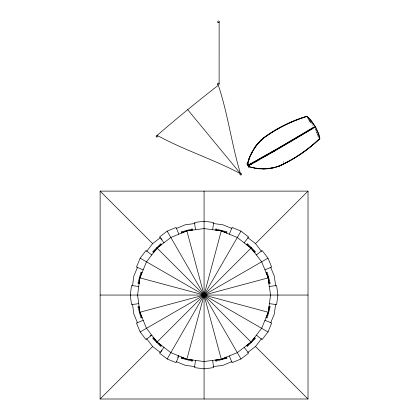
<?xml version="1.0" encoding="UTF-8"?>
<svg xmlns="http://www.w3.org/2000/svg" width="420" height="420" viewBox="0 0 420 420"><rect width="100%" height="100%" fill="white"/><g stroke="black" fill="none" stroke-linecap="round" stroke-linejoin="round"><path stroke-width="0.63" d="M219.114 83.69L219.13 22.575M261.749 168.661C263.361 169.628 267.031 168.515 269.257 168.546L269.225 168.284C262.658 169.124 255.922 168.604 249.585 166.688L247.826 163.632C250.157 153.941 255.649 145.089 263.151 138.542A153.72 148.722 67 0 1 303.14 117.731L307.062 116.482L311.015 120.257L315.346 126.63L312.118 128.557A154.182 4.862 -29.9 0 1 273.992 151.016L248.021 165.553L247.034 163.895L247.49 163.632L249.805 156.476M251.947 167.339L251.885 167.591C254.074 167.879 257.486 169.281 259.261 168.525M139.183 282.839L139.109 283.642L137.97 283.337L140.963 272.16L142.102 272.465L139.871 277.856L139.183 282.839L138.185 282.534M132.51 285.968L133.791 276.229L137.587 267.067M251.953 248.934L237.305 237.494L221.277 230.853L215.492 230.092L215.796 228.953L226.973 231.95L226.669 233.084L221.277 230.853L204.073 228.59L186.869 230.853L181.477 233.084L181.172 231.95L192.35 228.953L192.654 230.092L186.869 230.853L170.84 237.494L157.07 248.057L153.521 252.688L152.686 251.853L160.871 243.673L161.7 244.503L157.07 248.057L146.507 261.823L139.871 277.856L137.603 295.055L139.871 312.26L142.102 317.651L140.963 317.956L137.97 306.779L139.109 306.474L139.871 312.26L146.507 328.293L157.07 342.058L161.7 345.613L160.871 346.442L152.686 338.263L153.521 337.428L157.07 342.058L170.84 352.622L186.869 359.263L192.654 360.024L192.35 361.163L181.172 358.166L181.477 357.026L186.869 359.263L204.073 361.526L221.277 359.263L226.669 357.026L226.973 358.166L215.796 361.163L215.492 360.024L221.277 359.263L237.305 352.622L251.076 342.058L254.625 337.428L255.46 338.263L247.275 346.442L246.446 345.613L251.076 342.058L261.639 328.293L268.275 312.26L269.036 306.474L270.175 306.779L267.183 317.956L266.044 317.651L268.275 312.26L270.543 295.055L267.797 276.061M195.473 360.397L194.523 367.61L204.073 368.865L213.623 367.61L212.672 360.397M212.672 229.719L213.623 222.506L204.073 221.251L194.523 222.506L195.473 229.719M275.635 304.148L274.355 313.887L270.596 322.964M254.315 168.163L254.357 167.864M139.156 280.513L139.388 279.652M181.97 358.381L182.081 357.977L182.616 358.124M216.489 229.572L216.594 229.168M186.764 359.662L221.382 230.454M191.552 360.948L191.657 360.544M226.065 232.139L226.175 231.735M268.758 310.464L268.989 309.603M269.419 308.007L269.561 307.471M248.021 165.553L248.939 167.207L247.034 163.895M151.788 254.94L146.018 250.509L140.154 258.153L136.469 267.052L143.189 269.84M177.755 357.509L178.469 355.782M178.852 355.94L176.069 362.665L167.171 358.979L159.527 353.115L163.958 347.34M229.294 234.171L232.076 227.451L240.975 231.137L248.619 237.001L244.188 242.776M256.358 335.176L262.127 339.607L267.991 331.963L271.677 323.059L264.957 320.276M306.983 116.23L306.91 116.55L306.983 116.23L303.056 117.479A154.009 149 67 0 0 262.983 138.338C255.428 144.958 249.816 153.846 247.548 163.669L247.091 163.931M251.118 154.361L252.247 152.145M167.171 358.979L240.975 231.137M306.826 116.298L302.904 117.548A153.962 148.958 67 0 0 262.852 138.39C259.371 141.624 254.977 145.982 253.491 149.982M146.591 251.475L152.623 243.611L160.487 237.573M161.249 351.55L162.005 350.564M247.658 352.543L255.523 346.505L261.555 338.641M157.731 247.396L153.568 251.564L153.274 251.27M158.387 246.745L159.017 246.109M153.274 338.846L153.568 338.552L157.731 342.72M247.569 244.55L247.863 244.256M100.128 399L308.018 399L308.018 191.116L100.128 191.116L100.128 399L152.623 346.505L160.487 352.543M156.776 342.353L251.37 247.763M261.555 251.475L255.523 243.611L308.018 191.116M160.282 345.86L160.577 345.566M253.265 339.869L254.578 338.552M319.872 138.637L316.696 141.524A153.962 148.969 66.4 0 1 278.896 166.278L279.027 166.22A154.009 149.011 66.4 0 0 316.848 141.456L319.872 138.637L318.596 133.439L315.331 126.609L312.102 128.53A154.182 4.421 -29.9 0 1 273.966 150.969L248.708 165.165L248.85 164.624M264.206 168.966L264.243 168.667M178.852 234.171L176.069 227.451L167.171 231.137L159.527 237.001L163.958 242.776M150.055 335.984L151.042 335.223M151.788 335.176L146.018 339.607L140.154 331.963L136.469 323.059L143.189 320.276M256.358 254.94L262.127 250.509L267.991 258.153L271.677 267.052L264.957 269.84M229.294 355.94L232.076 362.665L240.975 358.979L248.619 353.115L244.188 347.34M253.874 161.936L248.546 164.803M254.252 162.593L249.491 165.228L248.929 165.475L248.703 165.149M251.076 163.443L251.486 164.157M249.386 164.399L249.244 164.861A2.872 0.719 59.6 0 0 248.231 163.837L247.49 163.632M253.906 162.388L253.722 162.036L273.793 150.675A154.14 4.862 -29.9 0 0 311.903 128.221L312.869 127.648M266.737 168.541L266.705 168.84L269.257 168.546M249.769 165.065L249.307 164.966A2.872 0.719 59.7 0 1 249.638 166.283L248.939 167.207M253.885 162.356L254.1 162.692L274.155 151.31A154.14 4.421 -29.9 0 0 312.286 128.882L313.246 128.31M307.367 117.868L308.248 117.348M308.033 118.503L308.915 117.989M308.259 119.401L309.582 118.624M310.296 119.443L308.973 120.215L311.168 122.96L312.491 122.189M309.692 121.034L311.015 120.257M310.427 121.999L311.75 121.223M311.897 124.037L313.22 123.265M312.627 125.113L313.95 124.341M313.766 126L314.648 125.486M315.084 128.294L315.966 127.78M315.278 129.727L316.606 128.951M315.83 130.877L317.153 130.106M317.704 131.255L316.381 132.032L316.827 133.124L318.15 132.347M318.596 133.439L317.273 134.211L317.594 135.198L318.917 134.426M317.914 136.185L319.237 135.413M318.538 136.773L319.421 136.259M318.728 137.618L319.61 137.099M248.929 165.475L249.239 165.296M140.154 331.963L267.991 258.153M274.202 167.638C268.921 168.467 273.215 168.556 274.139 167.381L269.225 168.284M250.85 163.968L250.793 163.564L251.191 164.257M274.139 167.381L276.554 166.74L276.528 167.039L279.027 166.22L278.927 165.974A153.72 148.733 66.4 0 0 316.675 141.257L319.694 138.442L319.715 138.705M176.085 228.569L185.241 224.779L195.069 223.482M232.06 361.546L222.905 365.337L213.077 366.634M262.852 138.39L263.151 138.542M139.183 307.277L138.185 307.582M276.554 166.74L278.927 165.974M261.014 140.07L261.308 140.233M139.871 312.26L268.679 277.746M222.18 359.021L223.072 358.78M225.53 358.124L226.065 357.977L226.175 358.381M274.113 167.685L276.633 166.992M259.255 141.855L259.55 142.018M269.194 168.583L271.745 168.158L271.693 167.895M257.591 143.729L257.885 143.892M138.737 303.66L131.523 304.61L130.263 295.055L131.523 285.506L138.737 286.456M269.409 286.456L276.623 285.506L277.882 295.055L276.623 304.61L269.409 303.66M256.022 145.688L256.316 145.845M100.128 295.055L308.018 295.055M264.248 168.929L259.224 168.824M254.557 147.725L254.851 147.877M256.762 168.52L259.24 168.787M213.077 223.482L222.905 224.779L232.06 228.569M195.069 366.634L185.241 365.337L176.085 361.546M222.18 231.095L223.072 231.336M139.871 277.856L268.275 312.26M249.396 166.945L251.885 167.591M248.462 161.27L248.157 161.123M249.218 158.933L248.918 158.786M240.497 173.665C213.46 159.285 183.981 150.119 157.127 135.371A114.476 8.122 -39.5 0 1 218.321 85.276C228.034 114.124 231.625 144.58 240.497 173.665L187.709 109.688M140.154 258.153L267.991 331.963M247.658 237.573L255.523 243.611M251.076 248.057L246.446 244.503L247.275 243.673L255.46 251.853L254.625 252.688L251.076 248.057L261.639 261.823L268.275 277.856L269.036 283.642L270.175 283.337L267.183 272.16L266.044 272.465L268.275 277.856M253.265 250.247L254.578 251.564M160.282 244.256L160.577 244.55M100.128 191.116L152.623 243.611M156.776 247.763L251.37 342.353M255.523 346.505L308.018 399M247.569 345.566L247.863 345.86M158.387 343.371L159.017 344.006M159.621 344.61L160.188 345.172M161.249 238.565L162.005 239.552M146.591 338.641L152.623 346.505M311.903 128.221L312.286 128.882M255.082 162.146L254.709 161.49M257.061 161.038L256.688 160.388M258.883 159.563L259.093 159.899M261.166 158.734L260.794 158.088M263.072 157.201L263.277 157.537M265.22 155.983L265.424 156.319M273.793 150.675L273.992 151.016M267.388 154.744L267.593 155.085M269.577 153.494L269.771 153.835M167.171 231.137L240.975 358.979M283.232 161.758L283.49 162.209M271.766 152.234L271.966 152.576M271.598 151.94L271.798 152.281M269.409 153.2L269.603 153.541M273.966 150.969L274.155 151.31M267.225 154.445L267.419 154.791M265.057 155.678L265.246 156.025M262.909 156.896L263.099 157.243M258.72 159.254L258.904 159.605M270.596 267.151L274.355 276.229L275.635 285.968M137.587 323.048L133.791 313.887L132.51 304.148M268.758 279.652L268.989 280.513M269.419 282.109L269.561 282.644M191.552 229.168L191.657 229.572M186.764 230.454L221.382 359.662M181.97 231.735L182.081 232.139M216.489 360.544L216.594 360.948M204.073 191.116L204.073 399M240.214 174.773A0.83 0.83 0 0 0 241.605 174.384A0.83 0.83 0 0 0 240.576 173.376A0.83 0.83 0 0 0 240.214 174.773M217.922 22.428A0.83 0.83 0 0 0 219.308 22.04A0.83 0.83 0 0 0 218.279 21.032A0.83 0.83 0 0 0 217.922 22.428M217.712 84.509A0.83 0.83 0 0 0 219.098 84.121A0.83 0.83 0 0 0 218.069 83.113A0.83 0.83 0 0 0 217.712 84.509M156.377 136.82A0.83 0.83 0 0 0 157.763 136.432A0.83 0.83 0 0 0 156.734 135.424A0.83 0.83 0 0 0 156.377 136.82"/></g></svg>
